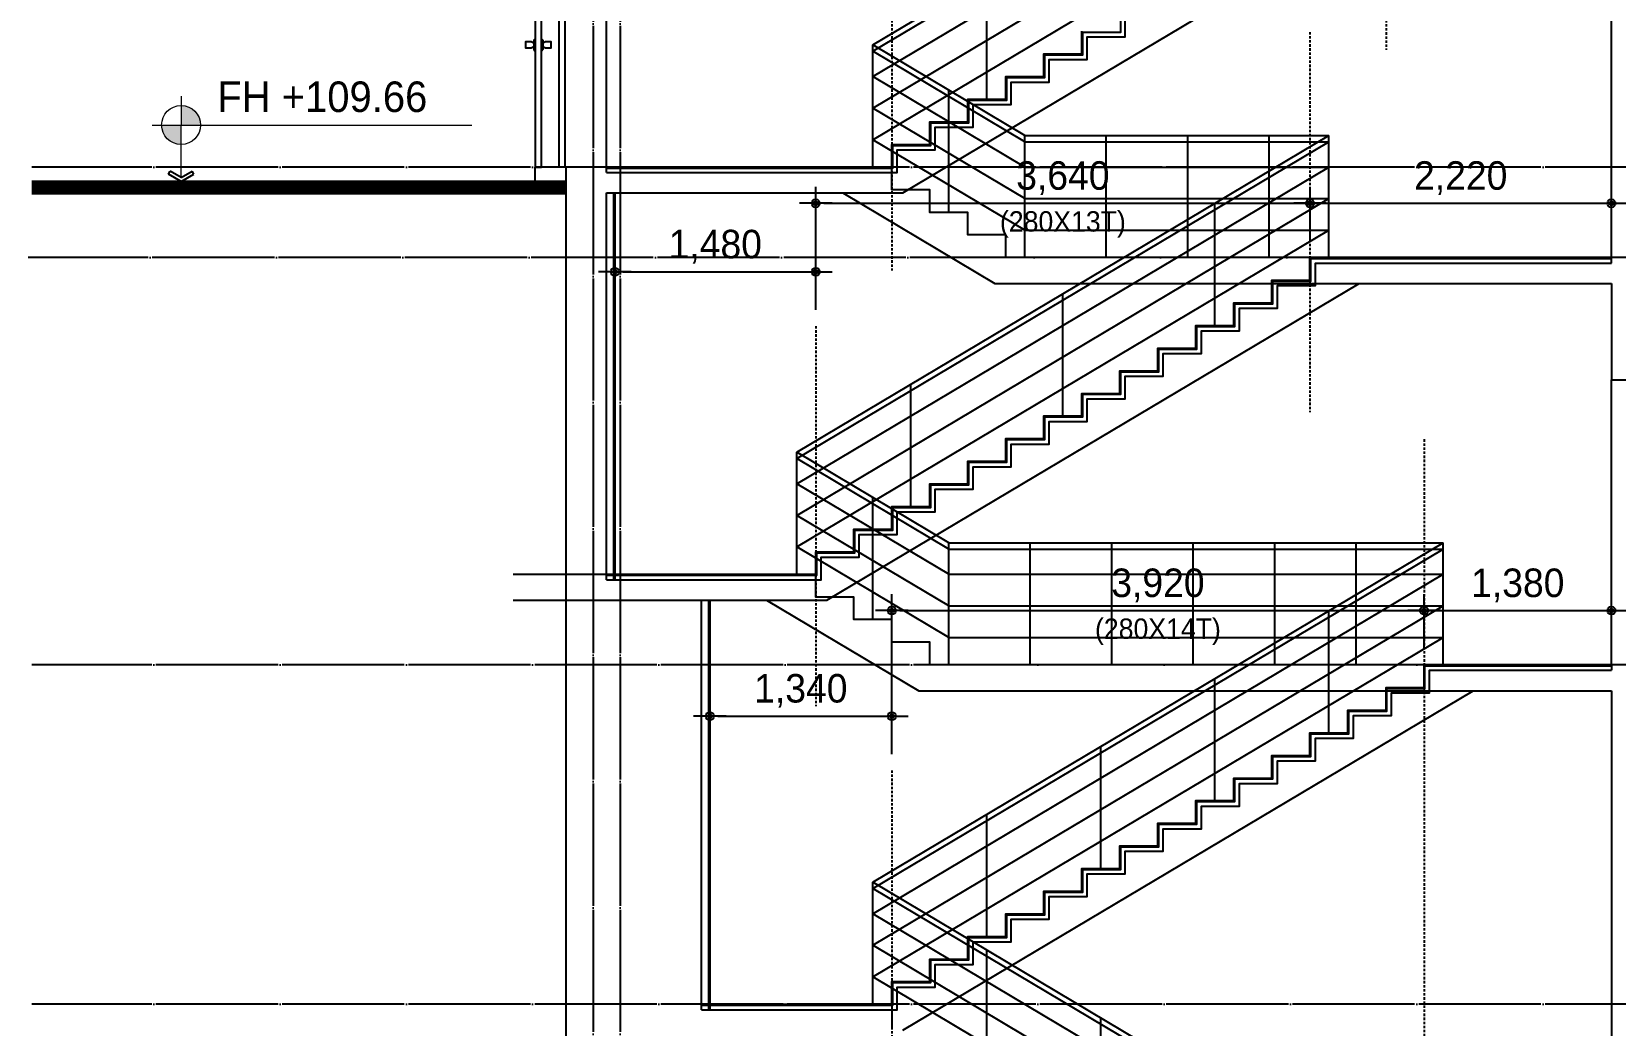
# Model space of a CAD drawing. Header units: millimetres. Extents: x 11948722 to 13111668, y -10771712 to -10232988.
# Drawn here: x 12372471 to 12384134, y -10568603 to -10561284 of the extents above; entities that cross this region are included whole.
import ezdxf

# ---------------------------------------------------------------- set-up
doc = ezdxf.new("R2010")
doc.units = ezdxf.units.MM
doc.header["$LTSCALE"] = 150
doc.header["$MEASUREMENT"] = 0
doc.linetypes.add('CEN', pattern=[6.2, 6, -0.1, 0, -0.1])
doc.linetypes.add('Xref-계단단면도$0$H', pattern=[1, 0.6, -0.4])
doc.layers.get('0').update_dxf_attribs({"linetype": 'CONTINUOUS'})
doc.layers.get('Defpoints').update_dxf_attribs({"color": 117, "linetype": 'CONTINUOUS'})
for name, color, linetype in [('A-DOOR', 4, 'CONTINUOUS'), ('A-ELE-8', 8, 'CONTINUOUS'), ('A-중심선', 10, 'CEN'), ('CON-C', 2, 'CONTINUOUS'), ('ELE-8', 8, 'CONTINUOUS'), ('WIN 6', 4, 'CONTINUOUS'), ('Xref-계단단면도$0$3 dim0', 7, 'CONTINUOUS'), ('Xref-계단단면도$0$A-CEIL', 6, 'CONTINUOUS'), ('Xref-계단단면도$0$A-DIM', 7, 'CONTINUOUS'), ('Xref-계단단면도$0$A-TEX-SYM', 3, 'CONTINUOUS'), ('Xref-계단단면도$0$CON-C', 2, 'CONTINUOUS'), ('Xref-계단단면도$0$DIM', 7, 'CONTINUOUS')]:
    doc.layers.add(name, color=color, linetype=linetype)
doc.layers.add('Xref-계단단면도$0$박스', color=6, linetype='CONTINUOUS', lineweight=15)
doc.styles.add('Xref-계단단면도$0$나눔고딕 Se', font='')
doc.styles.add('Xref-계단단면도$0$돋움', font='')
doc.styles.get('Xref-계단단면도$0$나눔고딕 Se').set_extended_font_data('Dotum')
doc.styles.get('Xref-계단단면도$0$돋움').set_extended_font_data('Dotum')
doc.dimstyles.new('Xref-계단단면도$0$A1-100', dxfattribs={"dimtxt": 3, "dimasz": 1, "dimexe": 2, "dimexo": 2, "dimgap": 1, "dimtad": 1, "dimdec": 0, "dimzin": 12, "dimdsep": 46, "dimlunit": 6, "dimtxsty": 'Xref-계단단면도$0$나눔고딕 Se', "dimblk1": 'Xref-계단단면도$0$DIMDOT', "dimblk2": 'Xref-계단단면도$0$DIMDOT', "dimsah": 1, "dimcen": -1, "dimdle": 2, "dimclrd": 256, "dimclre": 256, "dimclrt": 3, "dimadec": 0, "dimazin": 0, "dimtfac": 1, "dimtdec": 0, "dimtix": 1, "dimtmove": 2, "dimatfit": 3, "dimldrblk": 'Xref-계단단면도$0$DIMDOT', "dimfxl": 1, "dimtvp": 1, "dimtolj": 1, "dimtzin": 12, "dimlwd": -1, "dimlwe": -1, "dimarcsym": 0})

# ---------------------------------------------------------------- blocks, each defined once
blk = doc.blocks.new('Xref-계단단면도$0$DIMDOT')
at = {"color": 0}
blk.add_line((-2, 0), (2, 0), dxfattribs=at)
for radius in [0.5, 0.25]:
    blk.add_circle((0, 0), radius, dxfattribs=at)
blk = doc.blocks.new('*D167')
at = {"layer": 'Defpoints', "color": 0, "ltscale": 1200}
for p in [(12372471, -10565948), (12369471, -10568448), (12372471, -10568448)]:
    blk.add_point(p, dxfattribs=at)
at = {"layer": 'Xref-계단단면도$0$3 dim0'}
for p, q in [((12372351, -10565948), (12369351, -10565948)), ((12369471, -10566008), (12369471, -10568388)), ((12372351, -10568448), (12369351, -10568448))]:
    blk.add_line(p, q, dxfattribs=at)
at = {"layer": 'Xref-계단단면도$0$3 dim0', "ltscale": 1200, "xscale": 60, "yscale": 60, "zscale": 60}
for p, rotation in [((12369471, -10565948), 90), ((12369471, -10568448), 270)]:
    blk.add_blockref('Xref-계단단면도$0$DIMDOT', p, dxfattribs=dict(at, rotation=rotation))
at = {"layer": 'Xref-계단단면도$0$3 dim0', "color": 3, "ltscale": 1200, "char_height": 210, "attachment_point": 5, "rotation": 90, "style": 'Xref-계단단면도$0$나눔고딕 Se'}
for s, insert in [('\\W0.9;\\T0.95;(166.67X15R)', (12369665, -10567198)), ('\\A1;2,500', (12369285, -10567198))]:
    blk.add_mtext(s, dxfattribs=dict(at, insert=insert))
blk = doc.blocks.new('*D168')
at = {"layer": 'Defpoints', "color": 0, "ltscale": 1200}
for p in [(12372471, -10568448), (12369471, -10570948), (12372471, -10570948)]:
    blk.add_point(p, dxfattribs=at)
at = {"layer": 'Xref-계단단면도$0$3 dim0'}
for p, q in [((12372351, -10568448), (12369351, -10568448)), ((12369471, -10568508), (12369471, -10570888)), ((12372351, -10570948), (12369351, -10570948))]:
    blk.add_line(p, q, dxfattribs=at)
at = {"layer": 'Xref-계단단면도$0$3 dim0', "ltscale": 1200, "xscale": 60, "yscale": 60, "zscale": 60}
for p, rotation in [((12369471, -10568448), 90), ((12369471, -10570948), 270)]:
    blk.add_blockref('Xref-계단단면도$0$DIMDOT', p, dxfattribs=dict(at, rotation=rotation))
at = {"layer": 'Xref-계단단면도$0$3 dim0', "color": 3, "ltscale": 1200, "char_height": 210, "attachment_point": 5, "rotation": 90, "style": 'Xref-계단단면도$0$나눔고딕 Se'}
for s, insert in [('\\W0.9;\\T0.95;(166.67X15R)', (12369665, -10569698)), ('\\A1;2,500', (12369285, -10569698))]:
    blk.add_mtext(s, dxfattribs=dict(at, insert=insert))
blk = doc.blocks.new('Xref-계단단면도$0$arrow1')
for p, q in [((0, 0), (0.286, 0.501)), ((0, 0), (0.286, -0.501)), ((0.165, 0), (0.41, 0.429)), ((0.165, 0), (0.41, -0.429)), ((0.286, 0.501), (0.41, 0.43)), ((0.286, -0.501), (0.41, -0.43))]:
    blk.add_line(p, q)
blk = doc.blocks.new('*U136')
at = {"layer": 'A-DOOR'}
for p, q in [((-200, 0), (-200, 2070)), ((-155, 0), (-155, 2055)), ((-200, 0), (-25, 0))]:
    blk.add_line(p, q, dxfattribs=at)
for points in [[(10, 2100), (20, 2100), (20, 2070), (-25, 2070), (-25, 2055), (-155, 2055), (-155, 2070), (-200, 2070), (-200, 2100), (-190, 2100)], [(-25, 945), (-35, 935), (-35, 865), (-25, 855)], [(20, 945), (30, 935), (30, 865), (20, 855)], [(-35, 915), (-55, 925), (-95, 925), (-95, 875), (-55, 875), (-35, 885)], [(30, 885), (50, 875), (90, 875), (90, 925), (50, 925), (30, 915)]]:
    blk.add_lwpolyline(points, dxfattribs=at)
blk.add_lwpolyline([(20, 0), (-25, 0), (-25, 2070), (20, 2070)], close=True, dxfattribs=at)
blk = doc.blocks.new('*D534')
at = {"layer": 'Defpoints', "color": 0, "ltscale": 1200}
for p in [(12372471, -10559948), (12370071, -10562281), (12372471, -10562281)]:
    blk.add_point(p, dxfattribs=at)
at = {"layer": 'Xref-계단단면도$0$3 dim0'}
for p, q in [((12372351, -10559948), (12369951, -10559948)), ((12370071, -10560008), (12370071, -10562221)), ((12372351, -10562281), (12369951, -10562281))]:
    blk.add_line(p, q, dxfattribs=at)
at = {"layer": 'Xref-계단단면도$0$3 dim0', "ltscale": 1200, "xscale": 60, "yscale": 60, "zscale": 60}
for p, rotation in [((12370071, -10559948), 90), ((12370071, -10562281), 270)]:
    blk.add_blockref('Xref-계단단면도$0$DIMDOT', p, dxfattribs=dict(at, rotation=rotation))
at = {"layer": 'Xref-계단단면도$0$3 dim0', "color": 3, "ltscale": 1200, "char_height": 210, "attachment_point": 5, "rotation": 90, "style": 'Xref-계단단면도$0$나눔고딕 Se'}
for s, insert in [('\\W0.9;\\T0.95;(166.67X14R)', (12370265, -10561115)), ('\\A1;2,333', (12369885, -10561115))]:
    blk.add_mtext(s, dxfattribs=dict(at, insert=insert))
blk = doc.blocks.new('*D535')
at = {"layer": 'Defpoints', "color": 0, "ltscale": 1200}
for p in [(12372471, -10565281), (12370071, -10565948), (12372471, -10565948)]:
    blk.add_point(p, dxfattribs=at)
at = {"layer": 'Xref-계단단면도$0$3 dim0'}
for p, q in [((12370071, -10565221), (12370071, -10565161)), ((12372351, -10565281), (12369951, -10565281)), ((12370071, -10565281), (12370071, -10565948)), ((12372351, -10565948), (12369951, -10565948)), ((12370071, -10566008), (12370071, -10566068))]:
    blk.add_line(p, q, dxfattribs=at)
at = {"layer": 'Xref-계단단면도$0$3 dim0', "ltscale": 1200, "xscale": 60, "yscale": 60, "zscale": 60}
for p, rotation in [((12370071, -10565281), 270), ((12370071, -10565948), 90)]:
    blk.add_blockref('Xref-계단단면도$0$DIMDOT', p, dxfattribs=dict(at, rotation=rotation))
at = {"layer": 'Xref-계단단면도$0$3 dim0', "color": 3, "ltscale": 1200, "char_height": 180, "attachment_point": 5, "rotation": 90, "style": 'Xref-계단단면도$0$나눔고딕 Se'}
for s, insert in [('\\W0.9;\\T0.95;(166.67X4R)', (12370246, -10565615)), ('\\A1;667', (12369920, -10565615))]:
    blk.add_mtext(s, dxfattribs=dict(at, insert=insert))
blk = doc.blocks.new('*D536')
at = {"layer": 'Defpoints', "color": 0, "ltscale": 1200}
for p in [(12372471, -10562948), (12370071, -10565281), (12372471, -10565281)]:
    blk.add_point(p, dxfattribs=at)
at = {"layer": 'Xref-계단단면도$0$3 dim0'}
for p, q in [((12372351, -10562948), (12369951, -10562948)), ((12370071, -10563008), (12370071, -10565221)), ((12372351, -10565281), (12369951, -10565281))]:
    blk.add_line(p, q, dxfattribs=at)
at = {"layer": 'Xref-계단단면도$0$3 dim0', "ltscale": 1200, "xscale": 60, "yscale": 60, "zscale": 60}
for p, rotation in [((12370071, -10562948), 90), ((12370071, -10565281), 270)]:
    blk.add_blockref('Xref-계단단면도$0$DIMDOT', p, dxfattribs=dict(at, rotation=rotation))
at = {"layer": 'Xref-계단단면도$0$3 dim0', "color": 3, "ltscale": 1200, "char_height": 180, "attachment_point": 5, "rotation": 90, "style": 'Xref-계단단면도$0$나눔고딕 Se'}
for s, insert in [('\\W0.9;\\T0.95;(166.67X14R)', (12370246, -10564115)), ('\\A1;2,333', (12369903, -10564115))]:
    blk.add_mtext(s, dxfattribs=dict(at, insert=insert))
blk = doc.blocks.new('*D537')
at = {"layer": 'Defpoints', "color": 0, "ltscale": 1200}
for p in [(12372471, -10562281), (12370071, -10562948), (12372471, -10562948)]:
    blk.add_point(p, dxfattribs=at)
at = {"layer": 'Xref-계단단면도$0$3 dim0'}
for p, q in [((12370071, -10562221), (12370071, -10562161)), ((12372351, -10562281), (12369951, -10562281)), ((12370071, -10562281), (12370071, -10562948)), ((12372351, -10562948), (12369951, -10562948)), ((12370071, -10563008), (12370071, -10563068))]:
    blk.add_line(p, q, dxfattribs=at)
at = {"layer": 'Xref-계단단면도$0$3 dim0', "ltscale": 1200, "xscale": 60, "yscale": 60, "zscale": 60}
for p, rotation in [((12370071, -10562281), 270), ((12370071, -10562948), 90)]:
    blk.add_blockref('Xref-계단단면도$0$DIMDOT', p, dxfattribs=dict(at, rotation=rotation))
at = {"layer": 'Xref-계단단면도$0$3 dim0', "color": 3, "ltscale": 1200, "char_height": 180, "attachment_point": 5, "rotation": 90, "style": 'Xref-계단단면도$0$나눔고딕 Se'}
for s, insert in [('\\W0.9;\\T0.95;(166.67X4R)', (12370246, -10562615)), ('\\A1;667', (12369920, -10562615))]:
    blk.add_mtext(s, dxfattribs=dict(at, insert=insert))
blk = doc.blocks.new('*D877')
at = {"layer": 'Defpoints', "color": 0, "lineweight": -3, "ltscale": 1200}
for p in [(12378805, -10566326), (12377465, -10566726), (12378805, -10566726)]:
    blk.add_point(p, dxfattribs=at)
at = {"layer": 'Xref-계단단면도$0$3 dim0'}
for p, q in [((12377465, -10566606), (12377465, -10566206)), ((12378805, -10566606), (12378805, -10566206)), ((12377525, -10566326), (12378745, -10566326))]:
    blk.add_line(p, q, dxfattribs=at)
at = {"layer": 'Xref-계단단면도$0$3 dim0', "ltscale": 1200, "xscale": 60, "yscale": 60, "zscale": 60, "rotation": 180}
blk.add_blockref('Xref-계단단면도$0$DIMDOT', (12377465, -10566326), dxfattribs=at)
at = {"layer": 'Xref-계단단면도$0$3 dim0', "ltscale": 1200, "xscale": 60, "yscale": 60, "zscale": 60}
blk.add_blockref('Xref-계단단면도$0$DIMDOT', (12378805, -10566326), dxfattribs=at)
at = {"layer": 'Xref-계단단면도$0$3 dim0', "color": 3, "ltscale": 1200, "insert": (12378135, -10566140), "char_height": 210, "attachment_point": 5, "style": 'Xref-계단단면도$0$나눔고딕 Se'}
blk.add_mtext('\\A1;1,340', dxfattribs=at)
blk = doc.blocks.new('*D878')
at = {"layer": 'Defpoints', "color": 0, "lineweight": -3, "ltscale": 1200}
for p in [(12382725, -10565548), (12382725, -10565948), (12378805, -10566726)]:
    blk.add_point(p, dxfattribs=at)
at = {"layer": 'Xref-계단단면도$0$3 dim0'}
for p, q in [((12378805, -10566606), (12378805, -10565428)), ((12382725, -10565828), (12382725, -10565428)), ((12378865, -10565548), (12382665, -10565548))]:
    blk.add_line(p, q, dxfattribs=at)
at = {"layer": 'Xref-계단단면도$0$3 dim0', "ltscale": 1200, "xscale": 60, "yscale": 60, "zscale": 60, "rotation": 180}
blk.add_blockref('Xref-계단단면도$0$DIMDOT', (12378805, -10565548), dxfattribs=at)
at = {"layer": 'Xref-계단단면도$0$3 dim0', "ltscale": 1200, "xscale": 60, "yscale": 60, "zscale": 60}
blk.add_blockref('Xref-계단단면도$0$DIMDOT', (12382725, -10565548), dxfattribs=at)
at = {"layer": 'Xref-계단단면도$0$3 dim0', "color": 3, "ltscale": 1200, "char_height": 210, "attachment_point": 5, "style": 'Xref-계단단면도$0$나눔고딕 Se'}
for s, insert in [('\\A1;3,920', (12380765, -10565363)), ('\\H0.714286x;(280X14T)', (12380765, -10565704))]:
    blk.add_mtext(s, dxfattribs=dict(at, insert=insert))
blk = doc.blocks.new('*D879')
at = {"layer": 'Defpoints', "color": 0, "lineweight": -3, "ltscale": 1200}
for p in [(12384105, -10565548), (12382725, -10565948), (12384105, -10565948)]:
    blk.add_point(p, dxfattribs=at)
at = {"layer": 'Xref-계단단면도$0$3 dim0'}
for p, q in [((12382725, -10565828), (12382725, -10565428)), ((12384105, -10565828), (12384105, -10565428)), ((12382785, -10565548), (12384045, -10565548))]:
    blk.add_line(p, q, dxfattribs=at)
at = {"layer": 'Xref-계단단면도$0$3 dim0', "ltscale": 1200, "xscale": 60, "yscale": 60, "zscale": 60, "rotation": 180}
blk.add_blockref('Xref-계단단면도$0$DIMDOT', (12382725, -10565548), dxfattribs=at)
at = {"layer": 'Xref-계단단면도$0$3 dim0', "ltscale": 1200, "xscale": 60, "yscale": 60, "zscale": 60}
blk.add_blockref('Xref-계단단면도$0$DIMDOT', (12384105, -10565548), dxfattribs=at)
at = {"layer": 'Xref-계단단면도$0$3 dim0', "color": 3, "ltscale": 1200, "insert": (12383415, -10565363), "char_height": 210, "attachment_point": 5, "style": 'Xref-계단단면도$0$나눔고딕 Se'}
blk.add_mtext('\\A1;1,380', dxfattribs=at)
blk = doc.blocks.new('*D3510')
at = {"layer": 'Defpoints', "color": 0, "lineweight": -3, "ltscale": 1200}
for p in [(12378245, -10563053), (12376765, -10563453), (12378245, -10563453)]:
    blk.add_point(p, dxfattribs=at)
at = {"layer": 'Xref-계단단면도$0$3 dim0'}
for p, q in [((12376765, -10563333), (12376765, -10562933)), ((12378245, -10563333), (12378245, -10562933)), ((12376825, -10563053), (12378185, -10563053))]:
    blk.add_line(p, q, dxfattribs=at)
at = {"layer": 'Xref-계단단면도$0$3 dim0', "ltscale": 1200, "xscale": 60, "yscale": 60, "zscale": 60, "rotation": 180}
blk.add_blockref('Xref-계단단면도$0$DIMDOT', (12376765, -10563053), dxfattribs=at)
at = {"layer": 'Xref-계단단면도$0$3 dim0', "ltscale": 1200, "xscale": 60, "yscale": 60, "zscale": 60}
blk.add_blockref('Xref-계단단면도$0$DIMDOT', (12378245, -10563053), dxfattribs=at)
at = {"layer": 'Xref-계단단면도$0$3 dim0', "color": 3, "ltscale": 1200, "insert": (12377505, -10562868), "char_height": 210, "attachment_point": 5, "style": 'Xref-계단단면도$0$나눔고딕 Se'}
blk.add_mtext('\\A1;1,480', dxfattribs=at)
blk = doc.blocks.new('*D3511')
at = {"layer": 'Defpoints', "color": 0, "lineweight": -3, "ltscale": 1200}
for p in [(12381885, -10562548), (12381885, -10562948), (12378245, -10563453)]:
    blk.add_point(p, dxfattribs=at)
at = {"layer": 'Xref-계단단면도$0$3 dim0'}
for p, q in [((12378245, -10563333), (12378245, -10562428)), ((12381885, -10562828), (12381885, -10562428)), ((12378305, -10562548), (12381825, -10562548))]:
    blk.add_line(p, q, dxfattribs=at)
at = {"layer": 'Xref-계단단면도$0$3 dim0', "ltscale": 1200, "xscale": 60, "yscale": 60, "zscale": 60, "rotation": 180}
blk.add_blockref('Xref-계단단면도$0$DIMDOT', (12378245, -10562548), dxfattribs=at)
at = {"layer": 'Xref-계단단면도$0$3 dim0', "ltscale": 1200, "xscale": 60, "yscale": 60, "zscale": 60}
blk.add_blockref('Xref-계단단면도$0$DIMDOT', (12381885, -10562548), dxfattribs=at)
at = {"layer": 'Xref-계단단면도$0$3 dim0', "color": 3, "ltscale": 1200, "char_height": 210, "attachment_point": 5, "style": 'Xref-계단단면도$0$나눔고딕 Se'}
for s, insert in [('\\A1;3,640', (12380065, -10562363)), ('\\H0.714286x;(280X13T)', (12380065, -10562704))]:
    blk.add_mtext(s, dxfattribs=dict(at, insert=insert))
blk = doc.blocks.new('*D3512')
at = {"layer": 'Defpoints', "color": 0, "lineweight": -3, "ltscale": 1200}
for p in [(12384105, -10562548), (12381885, -10562948), (12384105, -10562948)]:
    blk.add_point(p, dxfattribs=at)
at = {"layer": 'Xref-계단단면도$0$3 dim0'}
for p, q in [((12381885, -10562828), (12381885, -10562428)), ((12384105, -10562828), (12384105, -10562428)), ((12381945, -10562548), (12384045, -10562548))]:
    blk.add_line(p, q, dxfattribs=at)
at = {"layer": 'Xref-계단단면도$0$3 dim0', "ltscale": 1200, "xscale": 60, "yscale": 60, "zscale": 60, "rotation": 180}
blk.add_blockref('Xref-계단단면도$0$DIMDOT', (12381885, -10562548), dxfattribs=at)
at = {"layer": 'Xref-계단단면도$0$3 dim0', "ltscale": 1200, "xscale": 60, "yscale": 60, "zscale": 60}
blk.add_blockref('Xref-계단단면도$0$DIMDOT', (12384105, -10562548), dxfattribs=at)
at = {"layer": 'Xref-계단단면도$0$3 dim0', "color": 3, "ltscale": 1200, "insert": (12382995, -10562363), "char_height": 210, "attachment_point": 5, "style": 'Xref-계단단면도$0$나눔고딕 Se'}
blk.add_mtext('\\A1;2,220', dxfattribs=at)

msp = doc.modelspace()

# ---------------------------------------------------------------- hatches: boundary and pattern name
at = {"layer": 'Xref-계단단면도$0$박스', "ltscale": 0.1}
h = msp.add_hatch(dxfattribs=at)
h.set_pattern_fill('ANSI31', color=256, scale=0.179786)
h.set_pattern_definition([(45, (-13830.643029, 1774.620958), (-0.015890984760856, 0.015890984760856), [])])
h.paths.add_polyline_path([(12373571.2, -10561827.6), (12373571.2, -10561971.5), (12373715, -10561971.5, 0.4142136)])
h.paths.add_polyline_path([(12373571.2, -10561971.5), (12373427.4, -10561971.5, 0.4142136), (12373571.2, -10562115.3)])

# ---------------------------------------------------------------- linework, layer by layer
at = {"layer": 'A-ELE-8'}
msp.add_line((12384104.7, -10565948.2), (12384104.7, -10563848.2), dxfattribs=at)
at = {"layer": 'A-중심선'}
for p, q in [((12376604.7, -10530548.2), (12376604.7, -10579629.2)), ((12376804.7, -10530548.2), (12376804.7, -10579629.2)), ((12390096.5, -10562281.5), (12372470.5, -10562281.5)), ((12390070.1, -10562948.2), (12372444.1, -10562948.2)), ((12390096.5, -10565948.2), (12372470.5, -10565948.2)), ((12390096.5, -10568448.2), (12372470.5, -10568448.2))]:
    msp.add_line(p, q, dxfattribs=at)
at = {"layer": 'CON-C', "ltscale": 1200}
for p, q in [((12378885.9, -10562471.5), (12382805.9, -10560138.2)), ((12376404.7, -10562281.5), (12376179.7, -10562281.5)), ((12376179.7, -10562388.2), (12376179.7, -10562281.5)), ((12376179.7, -10562388.2), (12376404.7, -10562388.2)), ((12376404.7, -10562281.5), (12376404.7, -10579838.2)), ((12376704.7, -10562471.5), (12378885.9, -10562471.5)), ((12378325.9, -10565471.5), (12382245.9, -10563138.2)), ((12382245.9, -10563138.2), (12384104.7, -10563138.2)), ((12384104.7, -10563848.2), (12384404.7, -10563848.2)), ((12377404.7, -10568488.2), (12377404.7, -10565471.5)), ((12377404.7, -10565471.5), (12378325.9, -10565471.5)), ((12384404.7, -10565948.2), (12384104.7, -10565948.2)), ((12384104.7, -10565948.2), (12384104.7, -10565988.2)), ((12378885.9, -10568638.2), (12383085.9, -10566138.2)), ((12383085.9, -10566138.2), (12384104.7, -10566138.2)), ((12384104.7, -10566138.2), (12384104.7, -10570988.2))]:
    msp.add_line(p, q, dxfattribs=at)
for points in [[(12384104.7, -10562988.2), (12384104.7, -10560138.2)], [(12384104.7, -10563138.2), (12384104.7, -10563848.2)]]:
    msp.add_lwpolyline(points, dxfattribs=at)
at = {"layer": 'CON-C', "ltscale": 1200, "flags": 128}
for points in [[(12376704.7, -10562321.5), (12378844.7, -10562321.5), (12378844.7, -10562154.8), (12379124.7, -10562154.8), (12379124.7, -10561988.2), (12379404.7, -10561988.2), (12379404.7, -10561821.5), (12379684.7, -10561821.5), (12379684.7, -10561654.8), (12379964.7, -10561654.8), (12379964.7, -10561488.2), (12380244.7, -10561488.2), (12380244.7, -10561321.5), (12380524.7, -10561321.5), (12380524.7, -10561154.8)], [(12376704.7, -10562321.5), (12376704.7, -10562281.5), (12376404.7, -10562281.5)], [(12376704.7, -10565321.5), (12376704.7, -10562471.5)], [(12376704.7, -10565321.5), (12378284.7, -10565321.5), (12378284.7, -10565154.8), (12378564.7, -10565154.8), (12378564.7, -10564988.2), (12378844.7, -10564988.2), (12378844.7, -10564821.5), (12379124.7, -10564821.5), (12379124.7, -10564654.8), (12379404.7, -10564654.8), (12379404.7, -10564488.2), (12379684.7, -10564488.2), (12379684.7, -10564321.5), (12379964.7, -10564321.5), (12379964.7, -10564154.8), (12380244.7, -10564154.8), (12380244.7, -10563988.2), (12380524.7, -10563988.2), (12380524.7, -10563821.5), (12380804.7, -10563821.5), (12380804.7, -10563654.8), (12381084.7, -10563654.8), (12381084.7, -10563488.2), (12381364.7, -10563488.2), (12381364.7, -10563321.5), (12381644.7, -10563321.5), (12381644.7, -10563154.8), (12381924.7, -10563154.8), (12381924.7, -10562988.2), (12384104.7, -10562988.2)], [(12377404.7, -10568488.2), (12378844.7, -10568488.2), (12378844.7, -10568321.5), (12379124.7, -10568321.5), (12379124.7, -10568154.8), (12379404.7, -10568154.8), (12379404.7, -10567988.2), (12379684.7, -10567988.2), (12379684.7, -10567821.5), (12379964.7, -10567821.5), (12379964.7, -10567654.8), (12380244.7, -10567654.8), (12380244.7, -10567488.2), (12380524.7, -10567488.2), (12380524.7, -10567321.5), (12380804.7, -10567321.5), (12380804.7, -10567154.8), (12381084.7, -10567154.8), (12381084.7, -10566988.2), (12381364.7, -10566988.2), (12381364.7, -10566821.5), (12381644.7, -10566821.5), (12381644.7, -10566654.8), (12381924.7, -10566654.8), (12381924.7, -10566488.2), (12382204.7, -10566488.2), (12382204.7, -10566321.5), (12382484.7, -10566321.5), (12382484.7, -10566154.8), (12382764.7, -10566154.8), (12382764.7, -10565988.2), (12384104.7, -10565988.2)]]:
    msp.add_lwpolyline(points, dxfattribs=at)
at = {"layer": 'ELE-8', "ltscale": 300}
for p, q in [((12378664.7, -10562281.5), (12378664.7, -10561381.5)), ((12379784.7, -10562048.2), (12378664.7, -10561381.5)), ((12379784.7, -10562094.7), (12378664.7, -10561428)), ((12379784.7, -10562280.9), (12378664.7, -10561614.2)), ((12379224.7, -10562614.8), (12379224.7, -10561714.8)), ((12379784.7, -10562513.7), (12378664.7, -10561847)), ((12379784.7, -10562746.4), (12378664.7, -10562079.7)), ((12379784.7, -10562948.2), (12379784.7, -10562048.2)), ((12379784.7, -10562048.2), (12382024.7, -10562048.2)), ((12379784.7, -10562094.7), (12382024.7, -10562094.7)), ((12380384.7, -10562948.2), (12380384.7, -10562048.2)), ((12380984.7, -10562948.2), (12380984.7, -10562048.2)), ((12381584.7, -10562948.2), (12381584.7, -10562048.2)), ((12379784.7, -10562280.9), (12382024.7, -10562280.9)), ((12376704.7, -10562471.5), (12378443.4, -10562471.5)), ((12378443.4, -10562471.5), (12379563.4, -10563138.2)), ((12379784.7, -10562513.7), (12382024.7, -10562513.7)), ((12379784.7, -10562746.4), (12382024.7, -10562746.4)), ((12379563.4, -10563138.2), (12384104.7, -10563138.2)), ((12378104.7, -10565281.5), (12378104.7, -10564381.5)), ((12379224.7, -10565048.2), (12378104.7, -10564381.5)), ((12379224.7, -10565094.7), (12378104.7, -10564428)), ((12379224.7, -10565280.9), (12378104.7, -10564614.2)), ((12378664.7, -10565614.8), (12378664.7, -10564714.8)), ((12379224.7, -10565513.7), (12378104.7, -10564847)), ((12379224.7, -10565948.2), (12379224.7, -10565048.2)), ((12379224.7, -10565048.2), (12382864.7, -10565048.2)), ((12379824.7, -10565948.2), (12379824.7, -10565048.2)), ((12380424.7, -10565948.2), (12380424.7, -10565048.2)), ((12381024.7, -10565948.2), (12381024.7, -10565048.2)), ((12381624.7, -10565948.2), (12381624.7, -10565048.2)), ((12382224.7, -10565948.2), (12382224.7, -10565048.2)), ((12379224.7, -10565746.4), (12378104.7, -10565079.7)), ((12379224.7, -10565094.7), (12382864.7, -10565094.7)), ((12379224.7, -10565280.9), (12382864.7, -10565280.9)), ((12376016.8, -10565471.5), (12377883.4, -10565471.5)), ((12377883.4, -10565471.5), (12379003.4, -10566138.2)), ((12379224.7, -10565513.7), (12382864.7, -10565513.7)), ((12379224.7, -10565746.4), (12382864.7, -10565746.4)), ((12379003.4, -10566138.2), (12384104.7, -10566138.2)), ((12382864.7, -10570048.2), (12378664.7, -10567548.2)), ((12378664.7, -10568448.2), (12378664.7, -10567548.2)), ((12382864.7, -10570094.7), (12378664.7, -10567594.7)), ((12382864.7, -10570280.9), (12378664.7, -10567780.9)), ((12382864.7, -10570513.7), (12378664.7, -10568013.7)), ((12379504.7, -10568948.2), (12379504.7, -10568048.2)), ((12382864.7, -10570746.4), (12378664.7, -10568246.4)), ((12380344.7, -10569448.2), (12380344.7, -10568548.2))]:
    msp.add_line(p, q, dxfattribs=at)
at = {"layer": 'ELE-8', "ltscale": 300, "flags": 128}
for points in [[(12384104.7, -10562948.2), (12379644.7, -10562948.2), (12379644.7, -10562781.5), (12379364.7, -10562781.5), (12379364.7, -10562614.8), (12379084.7, -10562614.8), (12379084.7, -10562448.2), (12378804.7, -10562448.2), (12378804.7, -10562281.5), (12376704.7, -10562281.5)], [(12384104.7, -10565948.2), (12379084.7, -10565948.2), (12379084.7, -10565781.5), (12378804.7, -10565781.5), (12378804.7, -10565614.8), (12378524.7, -10565614.8), (12378524.7, -10565448.2), (12378244.7, -10565448.2), (12378244.7, -10565281.5), (12376016.8, -10565281.5)], [(12377464.7, -10568448.2), (12378804.7, -10568448.2), (12378804.7, -10568614.8)]]:
    msp.add_lwpolyline(points, dxfattribs=at)
at = {"layer": 'WIN 6', "color": 8}
msp.add_line((12376704.7, -10562281.5), (12376704.7, -10558138.2), dxfattribs=at)
at = {"layer": 'Xref-계단단면도$0$A-CEIL', "ltscale": 1200}
for p, q in [((12378664.7, -10561381.5), (12382584.7, -10559048.2)), ((12378664.7, -10561428), (12382584.7, -10559094.7)), ((12378664.7, -10561614.2), (12382584.7, -10559280.9)), ((12378664.7, -10561847), (12382584.7, -10559513.7)), ((12378664.7, -10562079.7), (12382584.7, -10559746.4)), ((12379504.7, -10561781.5), (12379504.7, -10560881.5)), ((12378664.7, -10562281.5), (12378664.7, -10561381.5)), ((12378104.7, -10564381.5), (12382024.7, -10562048.2)), ((12378104.7, -10564428), (12382024.7, -10562094.7)), ((12382024.7, -10562948.2), (12382024.7, -10562048.2)), ((12378104.7, -10564614.2), (12382024.7, -10562280.9)), ((12376754.7, -10562471.5), (12376754.7, -10565321.5)), ((12376764.7, -10562471.5), (12376764.7, -10565321.5)), ((12378104.7, -10564847), (12382024.7, -10562513.7)), ((12381184.7, -10563448.2), (12381184.7, -10562548.2)), ((12378104.7, -10565079.7), (12382024.7, -10562746.4)), ((12380064.7, -10564114.8), (12380064.7, -10563214.8)), ((12378944.7, -10564781.5), (12378944.7, -10563881.5)), ((12378104.7, -10565281.5), (12378104.7, -10564381.5)), ((12378664.7, -10567548.2), (12382864.7, -10565048.2)), ((12382864.7, -10565948.2), (12382864.7, -10565048.2)), ((12378664.7, -10567594.7), (12382864.7, -10565094.7)), ((12378664.7, -10567780.9), (12382864.7, -10565280.9)), ((12377454.7, -10565471.5), (12377454.7, -10568488.2)), ((12377464.7, -10565471.5), (12377464.7, -10568488.2)), ((12378664.7, -10568013.7), (12382864.7, -10565513.7)), ((12382024.7, -10566448.2), (12382024.7, -10565548.2)), ((12378664.7, -10568246.4), (12382864.7, -10565746.4)), ((12381184.7, -10566948.2), (12381184.7, -10566048.2)), ((12380344.7, -10567448.2), (12380344.7, -10566548.2)), ((12379504.7, -10567948.2), (12379504.7, -10567048.2)), ((12378664.7, -10568448.2), (12378664.7, -10567548.2))]:
    msp.add_line(p, q, dxfattribs=at)
at = {"layer": 'Xref-계단단면도$0$A-CEIL', "ltscale": 1200, "flags": 128}
for points in [[(12376704.7, -10562288.5), (12378811.7, -10562288.5), (12378811.7, -10562121.8), (12379091.7, -10562121.8), (12379091.7, -10561955.2), (12379371.7, -10561955.2), (12379371.7, -10561788.5), (12379651.7, -10561788.5), (12379651.7, -10561621.8), (12379931.7, -10561621.8), (12379931.7, -10561455.2), (12380211.7, -10561455.2), (12380211.7, -10561288.5), (12380491.7, -10561288.5), (12380491.7, -10561121.8)], [(12376704.7, -10562281.5), (12378804.7, -10562281.5), (12378804.7, -10562114.8), (12379084.7, -10562114.8), (12379084.7, -10561948.2), (12379364.7, -10561948.2), (12379364.7, -10561781.5), (12379644.7, -10561781.5), (12379644.7, -10561614.8), (12379924.7, -10561614.8), (12379924.7, -10561448.2), (12380204.7, -10561448.2), (12380204.7, -10561281.5)], [(12376704.7, -10565281.5), (12378244.7, -10565281.5), (12378244.7, -10565114.8), (12378524.7, -10565114.8), (12378524.7, -10564948.2), (12378804.7, -10564948.2), (12378804.7, -10564781.5), (12379084.7, -10564781.5), (12379084.7, -10564614.8), (12379364.7, -10564614.8), (12379364.7, -10564448.2), (12379644.7, -10564448.2), (12379644.7, -10564281.5), (12379924.7, -10564281.5), (12379924.7, -10564114.8), (12380204.7, -10564114.8), (12380204.7, -10563948.2), (12380484.7, -10563948.2), (12380484.7, -10563781.5), (12380764.7, -10563781.5), (12380764.7, -10563614.8), (12381044.7, -10563614.8), (12381044.7, -10563448.2), (12381324.7, -10563448.2), (12381324.7, -10563281.5), (12381604.7, -10563281.5), (12381604.7, -10563114.8), (12381884.7, -10563114.8), (12381884.7, -10562948.2), (12384104.7, -10562948.2)], [(12376704.7, -10565288.5), (12378251.7, -10565288.5), (12378251.7, -10565121.8), (12378531.7, -10565121.8), (12378531.7, -10564955.2), (12378811.7, -10564955.2), (12378811.7, -10564788.5), (12379091.7, -10564788.5), (12379091.7, -10564621.8), (12379371.7, -10564621.8), (12379371.7, -10564455.2), (12379651.7, -10564455.2), (12379651.7, -10564288.5), (12379931.7, -10564288.5), (12379931.7, -10564121.8), (12380211.7, -10564121.8), (12380211.7, -10563955.2), (12380491.7, -10563955.2), (12380491.7, -10563788.5), (12380771.7, -10563788.5), (12380771.7, -10563621.8), (12381051.7, -10563621.8), (12381051.7, -10563455.2), (12381331.7, -10563455.2), (12381331.7, -10563288.5), (12381611.7, -10563288.5), (12381611.7, -10563121.8), (12381891.7, -10563121.8), (12381891.7, -10562955.2), (12384104.7, -10562955.2)], [(12377404.7, -10568448.2), (12378804.7, -10568448.2), (12378804.7, -10568281.5), (12379084.7, -10568281.5), (12379084.7, -10568114.8), (12379364.7, -10568114.8), (12379364.7, -10567948.2), (12379644.7, -10567948.2), (12379644.7, -10567781.5), (12379924.7, -10567781.5), (12379924.7, -10567614.8), (12380204.7, -10567614.8), (12380204.7, -10567448.2), (12380484.7, -10567448.2), (12380484.7, -10567281.5), (12380764.7, -10567281.5), (12380764.7, -10567114.8), (12381044.7, -10567114.8), (12381044.7, -10566948.2), (12381324.7, -10566948.2), (12381324.7, -10566781.5), (12381604.7, -10566781.5), (12381604.7, -10566614.8), (12381884.7, -10566614.8), (12381884.7, -10566448.2), (12382164.7, -10566448.2), (12382164.7, -10566281.5), (12382444.7, -10566281.5), (12382444.7, -10566114.8), (12382724.7, -10566114.8), (12382724.7, -10565948.2), (12384104.7, -10565948.2)], [(12377404.7, -10568455.2), (12378811.7, -10568455.2), (12378811.7, -10568288.5), (12379091.7, -10568288.5), (12379091.7, -10568121.8), (12379371.7, -10568121.8), (12379371.7, -10567955.2), (12379651.7, -10567955.2), (12379651.7, -10567788.5), (12379931.7, -10567788.5), (12379931.7, -10567621.8), (12380211.7, -10567621.8), (12380211.7, -10567455.2), (12380491.7, -10567455.2), (12380491.7, -10567288.5), (12380771.7, -10567288.5), (12380771.7, -10567121.8), (12381051.7, -10567121.8), (12381051.7, -10566955.2), (12381331.7, -10566955.2), (12381331.7, -10566788.5), (12381611.7, -10566788.5), (12381611.7, -10566621.8), (12381891.7, -10566621.8), (12381891.7, -10566455.2), (12382171.7, -10566455.2), (12382171.7, -10566288.5), (12382451.7, -10566288.5), (12382451.7, -10566121.8), (12382731.7, -10566121.8), (12382731.7, -10565955.2), (12384104.7, -10565955.2)]]:
    msp.add_lwpolyline(points, dxfattribs=at)
at = {"layer": 'Xref-계단단면도$0$A-DIM', "color": 135, "linetype": 'Xref-계단단면도$0$H', "ltscale": 0.2}
for p, q in [((12378804.7, -10555948.2), (12378804.7, -10563044.1)), ((12382444.7, -10558498.5), (12382444.7, -10561418.1)), ((12381884.7, -10561286.5), (12381884.7, -10564086.3)), ((12378244.7, -10563453.2), (12378244.7, -10566252.9)), ((12382724.7, -10564286.5), (12382724.7, -10575948.2)), ((12378804.7, -10566725.6), (12378804.7, -10575948.2))]:
    msp.add_line(p, q, dxfattribs=at)
at = {"layer": 'Xref-계단단면도$0$CON-C', "color": 2}
for p, q in [((12376404.7, -10562388.2), (12372470.5, -10562388.2)), ((12376404.7, -10562398.2), (12372470.5, -10562398.2)), ((12376404.7, -10562408.2), (12372470.5, -10562408.2)), ((12376404.7, -10562418.2), (12372470.5, -10562418.2)), ((12376404.7, -10562428.2), (12372470.5, -10562428.2)), ((12376404.7, -10562438.2), (12372470.5, -10562438.2)), ((12376404.7, -10562448.2), (12372470.5, -10562448.2)), ((12376404.7, -10562458.2), (12372470.5, -10562458.2)), ((12376404.7, -10562468.2), (12372470.5, -10562468.2)), ((12376404.7, -10562478.2), (12372470.5, -10562478.2))]:
    msp.add_line(p, q, dxfattribs=at)
at = {"layer": 'Xref-계단단면도$0$박스', "ltscale": 0.1}
for p, q in [((12373571.2, -10561759.3), (12373571.2, -10561971.5)), ((12373359, -10561971.5), (12375713.1, -10561971.5)), ((12373571.2, -10562357.3), (12373571.2, -10561971.5))]:
    msp.add_line(p, q, dxfattribs=at)
msp.add_circle((12373571.2, -10561971.5), 143.8, dxfattribs=at)

# ---------------------------------------------------------------- block references
at = {"layer": 'A-DOOR', "xscale": -1}
msp.add_blockref('*U136', (12376199.7, -10562281.5), dxfattribs=at)
at = {"layer": 'Xref-계단단면도$0$DIM', "ltscale": 0.1, "xscale": 187.5, "yscale": 187.5, "zscale": 187.5, "rotation": 90.00000000000001}
msp.add_blockref('Xref-계단단면도$0$arrow1', (12373571.2, -10562388.2), dxfattribs=at)

# ---------------------------------------------------------------- texts
at = {"layer": 'Xref-계단단면도$0$A-TEX-SYM', "style": 'Xref-계단단면도$0$돋움'}
msp.add_text('FH +109.66', height=225, dxfattribs=at).set_placement((12373837.9, -10561875.7))

# ---------------------------------------------------------------- dimensions: what is measured, and where the dimension line sits
at = {"layer": 'Xref-계단단면도$0$3 dim0'}
for base, p1, p2, text, override, picture, middle in [((12370070.5, -10562281.5), (12372470.5, -10559948.2), (12372470.5, -10562281.5), '<>\\X\\W0.9;\\T0.95;(166.67X14R)', {"dimscale": 60, "dimtxt": 3.5, "dimtxsty": 'Xref-계단단면도$0$나눔고딕 Se', "dimblk1": 'Xref-계단단면도$0$DIMDOT', "dimblk2": 'Xref-계단단면도$0$DIMDOT'}, '*D534', (12370070.5, -10561114.8)), ((12370070.5, -10562948.2), (12372470.5, -10562281.5), (12372470.5, -10562948.2), '<>\\X\\W0.9;\\T0.95;(166.67X4R)', {"dimscale": 60, "dimtxt": 3, "dimasz": 1, "dimexe": 2, "dimexo": 2, "dimtxsty": 'Xref-계단단면도$0$나눔고딕 Se', "dimblk1": 'Xref-계단단면도$0$DIMDOT', "dimblk2": 'Xref-계단단면도$0$DIMDOT', "dimdle": 2}, '*D537', (12370070.5, -10562614.8)), ((12370070.5, -10565281.5), (12372470.5, -10562948.2), (12372470.5, -10565281.5), '<>\\X\\W0.9;\\T0.95;(166.67X14R)', {"dimscale": 60, "dimtxt": 3, "dimtxsty": 'Xref-계단단면도$0$나눔고딕 Se', "dimblk1": 'Xref-계단단면도$0$DIMDOT', "dimblk2": 'Xref-계단단면도$0$DIMDOT'}, '*D536', (12370070.5, -10564114.8)), ((12370070.5, -10565948.2), (12372470.5, -10565281.5), (12372470.5, -10565948.2), '<>\\X\\W0.9;\\T0.95;(166.67X4R)', {"dimscale": 60, "dimtxt": 3, "dimtxsty": 'Xref-계단단면도$0$나눔고딕 Se', "dimblk1": 'Xref-계단단면도$0$DIMDOT', "dimblk2": 'Xref-계단단면도$0$DIMDOT', "dimdle": 2}, '*D535', (12370070.5, -10565614.8)), ((12369470.5, -10568448.2), (12372470.5, -10565948.2), (12372470.5, -10568448.2), '<>\\X\\W0.9;\\T0.95;(166.67X15R)', {"dimscale": 60, "dimtxt": 3.5, "dimtxsty": 'Xref-계단단면도$0$나눔고딕 Se', "dimblk1": 'Xref-계단단면도$0$DIMDOT', "dimblk2": 'Xref-계단단면도$0$DIMDOT'}, '*D167', (12369470.5, -10567198.2)), ((12369470.5, -10570948.2), (12372470.5, -10568448.2), (12372470.5, -10570948.2), '<>\\X\\W0.9;\\T0.95;(166.67X15R)', {"dimscale": 60, "dimtxt": 3.5, "dimtxsty": 'Xref-계단단면도$0$나눔고딕 Se', "dimblk1": 'Xref-계단단면도$0$DIMDOT', "dimblk2": 'Xref-계단단면도$0$DIMDOT'}, '*D168', (12369470.5, -10569698.2))]:
    dim = msp.add_linear_dim(base=base, p1=p1, p2=p2, angle=270, text=text, dimstyle='Xref-계단단면도$0$A1-100', override=override, dxfattribs=at)
    dim.commit()
    dim.dimension.update_dxf_attribs({"geometry": picture, "text_midpoint": middle})
for base, p1, p2, text, picture, middle in [((12381884.7, -10562548.2), (12378244.7, -10563453.2), (12381884.7, -10562948.2), '<>\\X\\H0.714286x;(280X13T)', '*D3511', (12380064.7, -10562548.2)), ((12382724.7, -10565548.2), (12378804.7, -10566725.6), (12382724.7, -10565948.2), '<>\\X\\H0.714286x;(280X14T)', '*D878', (12380764.7, -10565548.2))]:
    dim = msp.add_linear_dim(base=base, p1=p1, p2=p2, text=text, dimstyle='Xref-계단단면도$0$A1-100', override={"dimscale": 60, "dimtxt": 3.5, "dimtxsty": 'Xref-계단단면도$0$나눔고딕 Se', "dimblk1": 'Xref-계단단면도$0$DIMDOT', "dimblk2": 'Xref-계단단면도$0$DIMDOT'}, dxfattribs=at)
    dim.commit()
    dim.dimension.update_dxf_attribs({"geometry": picture, "text_midpoint": middle})
for base, p1, p2, picture, middle in [((12384104.7, -10562548.2), (12381884.7, -10562948.2), (12384104.7, -10562948.2), '*D3512', (12382994.7, -10562362.8)), ((12378244.7, -10563053.2), (12376764.7, -10563453.2), (12378244.7, -10563453.2), '*D3510', (12377504.7, -10562867.8)), ((12384104.7, -10565548.2), (12382724.7, -10565948.2), (12384104.7, -10565948.2), '*D879', (12383414.7, -10565362.8)), ((12378804.7, -10566325.6), (12377464.7, -10566725.6), (12378804.7, -10566725.6), '*D877', (12378134.7, -10566140.3))]:
    dim = msp.add_linear_dim(base=base, p1=p1, p2=p2, dimstyle='Xref-계단단면도$0$A1-100', override={"dimscale": 60, "dimtxt": 3.5, "dimblk1": 'Xref-계단단면도$0$DIMDOT', "dimblk2": 'Xref-계단단면도$0$DIMDOT'}, dxfattribs=at)
    dim.commit()
    dim.dimension.update_dxf_attribs({"geometry": picture, "text_midpoint": middle})

doc.saveas('drawing.dxf')
